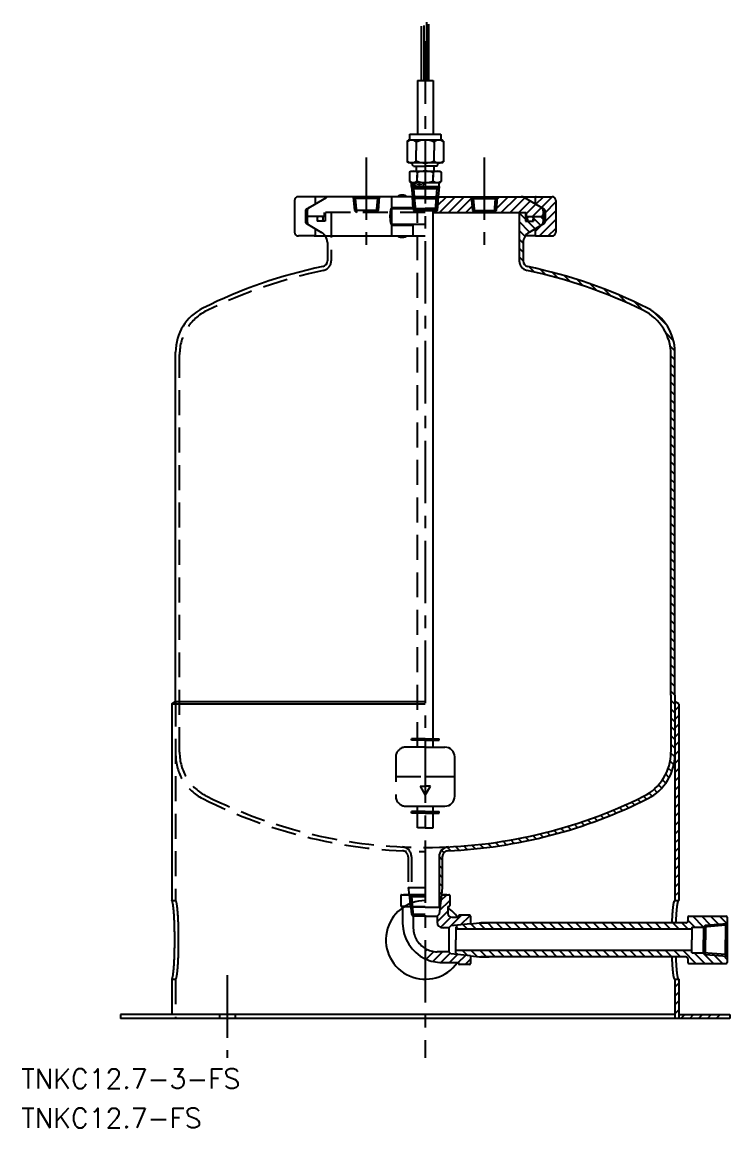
# Model space of a CAD drawing. Extents: x -205 to 175, y -774 to 175.
# Drawn here: x -205 to 155, y -774 to -211 of the extents above; entities that cross this region are included whole.
import ezdxf

# ---------------------------------------------------------------- set-up
doc = ezdxf.new("R2010")
doc.units = 0
doc.linetypes.add('CENTER', pattern=[50.8, 31.75, -6.35, 6.35, -6.35])
doc.linetypes.add('DASHED', pattern=[19.05, 12.7, -6.35])
doc.layers.get('0').update_dxf_attribs({"linetype": 'CONTINUOUS'})
doc.layers.add('CENTER', color=1, linetype='CENTER')
doc.styles.get("Standard").update_dxf_attribs({"font": 'txt.shx', "height": 3, "bigfont": 'bigfont.shx'})

# ---------------------------------------------------------------- blocks, each defined once
blk = doc.blocks.new('*X1')
at = {"color": 0, "linetype": 'CONTINUOUS'}
for p, q in [((51, -311.42), (47.8, -308.22)), ((53.08, -317.99), (47.8, -312.71)), ((55.93, -316.35), (51.98, -312.4)), ((58.78, -314.71), (55, -310.93)), ((60, -311.44), (58.56, -310)), ((50.74, -320.14), (47.8, -317.2)), ((49.8, -323.69), (47.8, -321.69)), ((49.8, -328.18), (47.8, -326.18)), ((49.8, -332.67), (47.8, -330.67)), ((55.42, -338.29), (52.8, -335.67)), ((61.31, -339.69), (58.59, -336.97)), ((67.41, -341.3), (64.58, -338.47)), ((73.75, -343.15), (70.78, -340.18)), ((80.37, -345.28), (77.24, -342.15)), ((87.31, -347.73), (83.99, -344.41)), ((94.63, -350.56), (91.08, -347.01)), ((102.44, -353.88), (98.6, -350.04)), ((110.87, -357.82), (106.64, -353.59)), ((122.87, -365.33), (115.76, -358.22)), ((126.31, -373.26), (122.51, -369.46)), ((126.99, -378.43), (124.63, -376.07)), ((127, -382.93), (125, -380.93)), ((127, -387.42), (125, -385.42)), ((127, -391.91), (125, -389.91)), ((127, -396.4), (125, -394.4)), ((127, -400.89), (125, -398.89)), ((127, -405.38), (125, -403.38)), ((127, -409.87), (125, -407.87)), ((127, -414.36), (125, -412.36)), ((127, -418.85), (125, -416.85)), ((127, -423.34), (125, -421.34)), ((127, -427.83), (125, -425.83)), ((127, -432.32), (125, -430.32)), ((127, -436.81), (125, -434.81)), ((127, -441.3), (125, -439.3)), ((127, -445.79), (125, -443.79)), ((127, -450.28), (125, -448.28)), ((127, -454.77), (125, -452.77)), ((127, -459.26), (125, -457.26)), ((127, -463.75), (125, -461.75)), ((127, -468.24), (125, -466.24)), ((127, -472.73), (125, -470.73)), ((127, -477.22), (125, -475.22)), ((127, -481.71), (125, -479.71)), ((127, -486.2), (125, -484.2)), ((127, -490.69), (125, -488.69)), ((127, -495.18), (125, -493.18)), ((127, -499.67), (125, -497.67)), ((127, -504.16), (125, -502.16)), ((127, -508.65), (125, -506.65)), ((127, -513.14), (125, -511.14)), ((127, -517.63), (125, -515.63)), ((127, -522.12), (125, -520.12)), ((127, -526.61), (125, -524.61)), ((127, -531.1), (125, -529.1)), ((127, -535.59), (125, -533.59)), ((127, -540.08), (125, -538.08)), ((127, -544.57), (125, -542.57)), ((127, -549.06), (125, -547.06)), ((127, -553.55), (125, -551.55)), ((127, -558.04), (125, -556.04)), ((127, -562.53), (125, -560.53)), ((127, -567.02), (125, -565.02)), ((127, -571.51), (125, -569.51)), ((127, -576.01), (125, -574.01)), ((127, -580.5), (125, -578.5)), ((126.97, -584.96), (125, -582.98)), ((126.46, -588.94), (124.59, -587.07)), ((124.07, -595.53), (122.33, -593.79)), ((125.46, -592.43), (123.66, -590.63)), ((118.04, -602.97), (116.45, -601.38)), ((120.34, -600.78), (118.71, -599.14)), ((122.36, -598.3), (120.67, -596.62)), ((109.55, -607.95), (108.05, -606.45)), ((112.56, -606.47), (111.07, -604.97)), ((115.45, -604.87), (113.91, -603.33)), ((97.16, -613.52), (95.63, -611.99)), ((100.31, -612.18), (98.79, -610.65)), ((103.43, -610.8), (101.91, -609.29)), ((106.5, -609.39), (105, -607.88)), ((80.87, -619.68), (79.29, -618.09)), ((84.21, -618.52), (82.63, -616.95)), ((87.5, -617.33), (85.94, -615.77)), ((90.76, -616.1), (89.21, -614.54)), ((93.98, -614.83), (92.44, -613.28)), ((60, -625.75), (58.35, -624.1)), ((63.59, -624.85), (61.95, -623.2)), ((67.13, -623.9), (65.5, -622.27)), ((70.63, -622.9), (69.01, -621.29)), ((74.08, -621.87), (72.48, -620.26)), ((77.5, -620.79), (75.9, -619.2)), ((25.51, -631.67), (23.71, -629.87)), ((29.56, -631.23), (27.78, -629.45)), ((33.55, -630.73), (31.79, -628.97)), ((37.49, -630.18), (35.74, -628.43)), ((41.37, -629.57), (39.64, -627.84)), ((45.19, -628.9), (43.48, -627.19)), ((48.97, -628.19), (47.27, -626.49)), ((52.69, -627.42), (51.01, -625.74)), ((56.37, -626.61), (54.7, -624.94)), ((9.49, -633.61), (8.27, -632.39)), ((12.99, -632.62), (11.16, -630.79)), ((17.23, -632.37), (15.39, -630.53)), ((21.4, -632.05), (19.58, -630.23)), ((8.65, -637.26), (7, -635.61)), ((8.65, -641.75), (7, -640.1)), ((8.65, -646.24), (7, -644.59)), ((8.65, -650.73), (7, -649.08)), ((8.25, -654.82), (7, -653.57)), ((7.79, -658.85), (7, -658.06))]:
    blk.add_line(p, q, dxfattribs=at)
blk = doc.blocks.new('*X2')
at = {"color": 0, "linetype": 'CONTINUOUS'}
for p, q in [((7.29, -663.11), (12.5, -657.9)), ((7.88, -658.03), (10.91, -655)), ((6.07, -668.82), (11.5, -663.39)), ((7.76, -671.62), (12.96, -666.43)), ((11.95, -671.93), (18.37, -665.5)), ((17.98, -670.38), (22.78, -665.58)), ((0, -683.87), (0.99, -682.88)), ((0.52, -687.84), (4.43, -683.94)), ((3.89, -688.96), (8.78, -684.07)), ((7.85, -689.49), (12.64, -684.71)), ((12.33, -689.5), (16.39, -685.44)), ((16.82, -689.5), (20.44, -685.89)), ((20.31, -690.5), (23, -687.81))]:
    blk.add_line(p, q, dxfattribs=at)
blk = doc.blocks.new('*X3')
at = {"color": 0, "linetype": 'CONTINUOUS'}
for p, q in [((137.15, -671.47), (133.61, -667.92)), ((141.62, -671.45), (136.17, -666)), ((144.99, -670.33), (140.66, -666)), ((149.18, -670.02), (145.15, -666)), ((153.36, -669.72), (149.64, -666)), ((17, -672.55), (15.76, -671.31)), ((21.49, -672.55), (19.19, -670.25)), ((25.98, -672.55), (23.24, -669.81)), ((30.47, -672.55), (27.3, -669.38)), ((34.96, -672.55), (31.76, -669.35)), ((39.45, -672.55), (36.25, -669.35)), ((43.94, -672.55), (40.74, -669.35)), ((48.43, -672.55), (45.23, -669.35)), ((52.92, -672.55), (49.72, -669.35)), ((57.41, -672.55), (54.21, -669.35)), ((61.9, -672.55), (58.7, -669.35)), ((66.39, -672.55), (63.19, -669.35)), ((70.88, -672.55), (67.68, -669.35)), ((75.37, -672.55), (72.17, -669.35)), ((79.86, -672.55), (76.66, -669.35)), ((84.35, -672.55), (81.15, -669.35)), ((88.84, -672.55), (85.64, -669.35)), ((93.33, -672.55), (90.13, -669.35)), ((97.82, -672.55), (94.62, -669.35)), ((102.31, -672.55), (99.11, -669.35)), ((106.8, -672.55), (103.6, -669.35)), ((111.29, -672.55), (108.09, -669.35)), ((115.78, -672.55), (112.58, -669.35)), ((120.27, -672.55), (117.07, -669.35)), ((124.76, -672.55), (121.56, -669.35)), ((129.25, -672.55), (126.05, -669.35)), ((133.74, -672.55), (130.54, -669.35)), ((21.47, -686), (18.92, -683.45)), ((26.49, -686.53), (23.41, -683.45)), ((31.1, -686.65), (27.9, -683.45)), ((35.59, -686.65), (32.39, -683.45)), ((40.08, -686.65), (36.88, -683.45)), ((44.57, -686.65), (41.37, -683.45)), ((49.06, -686.65), (45.86, -683.45)), ((53.55, -686.65), (50.35, -683.45)), ((58.04, -686.65), (54.84, -683.45)), ((62.53, -686.65), (59.33, -683.45)), ((67.02, -686.65), (63.82, -683.45)), ((71.51, -686.65), (68.31, -683.45)), ((76, -686.65), (72.8, -683.45)), ((80.49, -686.65), (77.29, -683.45)), ((84.98, -686.65), (81.78, -683.45)), ((89.47, -686.65), (86.27, -683.45)), ((93.96, -686.65), (90.76, -683.45)), ((98.45, -686.65), (95.25, -683.45)), ((102.94, -686.65), (99.74, -683.45)), ((107.43, -686.65), (104.23, -683.45)), ((111.92, -686.65), (108.72, -683.45)), ((116.41, -686.65), (113.21, -683.45)), ((120.9, -686.65), (117.7, -683.45)), ((125.39, -686.65), (122.19, -683.45)), ((129.88, -686.65), (126.68, -683.45)), ((137.72, -690), (131.17, -683.45)), ((142.21, -690), (136.74, -684.53)), ((146.7, -690), (141.23, -684.53)), ((151.19, -690), (147.01, -685.82)), ((153.61, -687.92), (151.86, -686.17))]:
    blk.add_line(p, q, dxfattribs=at)
blk = doc.blocks.new('*X4')
at = {"color": 0, "linetype": 'CONTINUOUS'}
for p, q in [((127, -556.87), (127.1, -556.77)), ((127, -561.36), (129, -559.36)), ((127, -565.85), (129, -563.85)), ((127, -570.34), (129, -568.35)), ((127, -574.83), (129, -572.84)), ((127, -579.32), (129, -577.33)), ((127, -583.81), (129, -581.82)), ((127, -588.31), (129, -586.31)), ((127, -592.8), (129, -590.8)), ((127, -597.29), (129, -595.29)), ((127, -601.78), (129, -599.78)), ((127, -606.27), (128.99, -604.27)), ((127, -610.76), (128.99, -608.76)), ((126.99, -619.74), (128.99, -617.74)), ((127, -615.25), (128.99, -613.25)), ((126.99, -624.23), (128.99, -622.23)), ((126.99, -628.72), (128.99, -626.72)), ((126.99, -633.21), (128.99, -631.21)), ((126.99, -637.7), (128.99, -635.7)), ((126.99, -642.19), (128.99, -640.2)), ((126.99, -646.69), (128.99, -644.69)), ((126.99, -651.18), (128.99, -649.18)), ((126.99, -655.67), (128.99, -653.67))]:
    blk.add_line(p, q, dxfattribs=at)
blk = doc.blocks.new('*X5')
at = {"color": 0, "linetype": 'CONTINUOUS'}
for p, q in [((6.22, -304.55), (10.77, -300)), ((7.26, -308), (15.26, -300)), ((11.75, -308), (19.75, -300)), ((16.24, -308), (23.45, -300.79)), ((36.08, -306.12), (42.2, -300)), ((36.52, -301.19), (37.71, -300)), ((38.69, -308), (46.69, -300)), ((43.18, -308), (50.6, -300.57)), ((47.67, -308), (53.45, -302.22)), ((56.3, -303.86), (60.16, -300)), ((59.14, -305.51), (64.64, -300.01)), ((61, -308.14), (66.5, -302.64)), ((20.73, -308), (23.81, -304.91)), ((51.35, -308.81), (56.3, -303.86)), ((54.65, -310), (59.14, -305.51)), ((59.14, -310), (60, -309.14)), ((61, -312.63), (66.5, -307.13)), ((56, -317.63), (59.12, -314.51)), ((58.12, -320), (66.5, -311.62)), ((62.61, -320), (66.5, -316.11))]:
    blk.add_line(p, q, dxfattribs=at)
blk = doc.blocks.new('*X6')
at = {"color": 0, "linetype": 'CONTINUOUS'}
for p, q in [((126.99, -702.07), (128.99, -700.07)), ((126.99, -706.56), (128.99, -704.56)), ((126.99, -711.05), (128.99, -709.05)), ((126.99, -715.54), (128.99, -713.54))]:
    blk.add_line(p, q, dxfattribs=at)
blk = doc.blocks.new('*X7')
at = {"color": 0, "linetype": 'CONTINUOUS'}
for p, q in [((130.07, -718), (132.07, -716)), ((134.56, -718), (136.56, -716)), ((139.05, -718), (141.05, -716)), ((143.54, -718), (145.54, -716)), ((148.03, -718), (150.03, -716))]:
    blk.add_line(p, q, dxfattribs=at)
blk = doc.blocks.new('*U8')
at = {"color": 7, "linetype": 'CONTINUOUS'}
blk.add_text('MC-8-2', height=1, dxfattribs=at).set_placement((-6.42, -294.24))

msp = doc.modelspace()

# ---------------------------------------------------------------- linework, layer by layer
at = {"color": 7, "linetype": 'CONTINUOUS'}
for p, q in [((-1.94, -240.97), (-1.94, -213.33)), ((-0.49, -240.97), (-0.49, -212.92)), ((0.75, -240.93), (0.75, -211.22)), ((1.79, -240.97), (1.79, -212.29)), ((-4, -240.97), (-4, -268.2)), ((-4, -240.97), (4, -240.97)), ((4, -240.97), (4, -268.2)), ((-8, -268.3), (-7.9, -268.2)), ((-8, -268.3), (-8, -271.2)), ((-7.9, -268.2), (7.9, -268.2)), ((8, -268.3), (7.9, -268.2)), ((8, -268.3), (8, -271.2)), ((-9.24, -271.7), (-8.74, -271.2)), ((-9.24, -271.7), (-9.24, -282.3)), ((8.74, -271.2), (-8.74, -271.2)), ((-4.62, -272.21), (-4.62, -276.45)), ((-4.62, -272.21), (-4.62, -276.45)), ((4.62, -272.21), (4.62, -276.45)), ((9.24, -271.7), (8.74, -271.2)), ((9.24, -271.7), (9.24, -282.3)), ((-4.62, -281.79), (-4.62, -276.45)), ((4.62, -281.79), (4.62, -276.45)), ((-8.74, -282.8), (-9.24, -282.3)), ((8.74, -282.8), (-8.74, -282.8)), ((-6.43, -283.92), (-6.43, -282.8)), ((-5.93, -284.42), (-6.43, -283.92)), ((-5.93, -284.42), (0, -284.42)), ((-4.5, -287), (-4.5, -284.32)), ((5.93, -284.42), (0, -284.42)), ((4.5, -287), (4.5, -284.32)), ((5.93, -284.42), (6.43, -283.92)), ((6.43, -283.92), (6.43, -282.8)), ((8.74, -282.8), (9.24, -282.3)), ((-8.08, -287.5), (-7.58, -287)), ((-8.08, -287.5), (-8.08, -292.3)), ((-8.08, -292.3), (-7.58, -292.8)), ((-7.58, -287), (7.58, -287)), ((-6, -287), (6, -287)), ((-4.04, -287.62), (-4.04, -290)), ((-4.04, -287.62), (-4.04, -290.31)), ((-4.04, -292.18), (-4.04, -289.12)), ((4.04, -287.62), (4.04, -290)), ((4.04, -287.62), (4.04, -290)), ((4.04, -292.18), (4.04, -289.12)), ((7.58, -287), (8.08, -287.5)), ((7.58, -292.8), (8.08, -292.3)), ((8.08, -287.5), (8.08, -292.3)), ((-7.58, -292.8), (7.58, -292.8)), ((-7.58, -292.8), (7.58, -292.8)), ((-7, -294.8), (-7, -292.8)), ((-7, -294.8), (7, -294.8)), ((-7, -294.8), (-5.92, -295.8)), ((-7, -294.8), (-6.57, -300)), ((-6, -292.8), (6, -292.8)), ((-5.92, -295.8), (5.92, -295.8)), ((-5.92, -295.8), (-5.57, -300)), ((-5.5, -292.8), (5.5, -292.8)), ((5.92, -295.8), (5.57, -300)), ((7, -294.8), (5.92, -295.8)), ((7, -294.8), (6.57, -300)), ((7, -294.8), (7, -292.8)), ((-66.5, -302), (-66.5, -318)), ((0, -300), (-64.5, -300)), ((-17.25, -300), (-17.25, -305.5)), ((-6.57, -300), (6.57, -300)), ((-6.25, -300), (-6.25, -305.5)), ((0, -300), (64.5, -300)), ((0, -301), (6.54, -301)), ((5.57, -300), (5, -307)), ((5.63, -301), (5, -308)), ((6.63, -300), (5.63, -301)), ((6.63, -300), (6, -307)), ((6.08, -306), (6.57, -300)), ((23.37, -300), (24.37, -301)), ((23.37, -300), (24, -307)), ((23.46, -301), (36.54, -301)), ((24.37, -301), (25, -308)), ((35.63, -301), (35, -308)), ((36.63, -300), (35.63, -301)), ((36.63, -300), (36, -307)), ((60.5, -306.29), (50.3, -300.4)), ((56, -300.5), (56, -303.69)), ((66.5, -302), (66.5, -318)), ((-17.25, -305.5), (-6.25, -305.5)), ((-17.25, -306), (-17.25, -314)), ((-17.25, -306), (0, -306)), ((-13.89, -305.5), (-13.89, -306)), ((-9.61, -305.5), (-9.61, -306)), ((-5, -307), (0, -307)), ((6.08, -306), (0, -306)), ((0, -307), (6, -307)), ((5, -307), (0, -307)), ((5, -307), (0, -307)), ((4, -579.97), (4, -307)), ((4, -308), (51.35, -308)), ((6.08, -306), (5, -307)), ((6, -307), (5, -308)), ((24, -307), (25, -308)), ((24, -307), (36, -307)), ((36, -307), (35, -308)), ((47.8, -308), (47.8, -332.6)), ((51, -308), (51, -312.4)), ((51.35, -308), (51.35, -310)), ((60, -307.15), (60, -312.85)), ((61, -307.15), (61, -312.85)), ((-17.25, -314), (0, -314)), ((-17.25, -314.5), (-17.25, -320)), ((-17.25, -314.5), (-6.25, -314.5)), ((-13.89, -314), (-13.89, -314.5)), ((-9.61, -314), (-9.61, -314.5)), ((-6.25, -314.5), (-6.25, -320)), ((51, -310), (60, -310)), ((51, -312.4), (55, -312.4)), ((60.5, -313.71), (52.8, -318.16)), ((55, -310), (55, -312.4)), ((-56.5, -320), (-64.5, -320)), ((-56.5, -320), (-50.82, -320)), ((-50.82, -320), (0, -320)), ((56.5, -320), (50.82, -320)), ((56, -316.31), (56, -319.5)), ((56.5, -320), (64.5, -320)), ((-49.8, -323.35), (-49.8, -332.6)), ((49.8, -323.35), (49.8, -332.6)), ((-127, -379.35), (-127, -379.09)), ((-127, -556.71), (-127, -379.35)), ((125, -553.6), (125, -380.33)), ((127, -553.6), (127, -379.09)), ((-129, -558), (-127, -556.71)), ((-127, -556.71), (0, -556.71)), ((125, -553.6), (125, -579.17)), ((127, -553.6), (127, -579.17)), ((129, -558), (127, -556.71)), ((-129, -558), (0, -558)), ((-129, -558), (-129, -658)), ((129, -558), (128.99, -658)), ((0, -575.67), (7, -575.67)), ((0, -576.47), (7, -576.47)), ((7, -576.47), (7, -575.67)), ((125, -579.17), (125, -582.56)), ((127, -579.17), (127, -583.79)), ((0, -579.97), (10, -579.97)), ((127, -583.79), (126.99, -658)), ((15, -604.97), (15, -584.97)), ((0, -594.97), (15, -594.97)), ((127, -593.02), (127, -593.92)), ((0, -604.34), (2.6, -599.84)), ((2.6, -599.84), (0, -599.84)), ((0, -609.97), (10, -609.97)), ((0, -612.67), (7, -612.67)), ((4, -620.97), (4, -609.97)), ((7, -613.47), (7, -612.67)), ((0, -613.47), (7, -613.47)), ((0, -620.97), (4, -620.97)), ((7, -635.72), (7, -661.35)), ((8.65, -635.68), (8.65, -651.35)), ((8.65, -651.35), (8.23, -655)), ((8.23, -655), (7.07, -665)), ((8.23, -655), (7.5, -661.35)), ((11, -655), (8.23, -655)), ((8.23, -655), (12, -655)), ((12.5, -655.5), (12.5, -660.5)), ((-11.5, -661.64), (-11.5, -669.5)), ((-11.5, -661.64), (-11.5, -669.5)), ((-10.54, -661), (0, -661)), ((0, -661.35), (7.5, -661.35)), ((11.5, -661), (11.5, -664.5)), ((11.5, -661), (12, -661)), ((126.99, -658), (128.99, -658)), ((0, -666), (6.07, -666)), ((7.07, -665), (6.07, -666)), ((6.07, -666), (6.07, -668.93)), ((13.5, -666.5), (17, -666.5)), ((17, -666), (17, -666.5)), ((22.5, -665.5), (17.5, -665.5)), ((23, -666), (23, -669.83)), ((133.61, -666.5), (133.61, -668.35)), ((134.11, -666), (153.11, -666)), ((153.61, -666.5), (153.61, -689.5)), ((12, -671.93), (9.07, -671.93)), ((13, -670.93), (12, -671.93)), ((12, -671.93), (12, -684.07)), ((23, -669.83), (13, -670.93)), ((16.6, -670.5), (15.61, -671.47)), ((15.61, -671.47), (15.61, -678)), ((32.55, -672.55), (15.61, -672.55)), ((32.55, -672.55), (15.61, -672.55)), ((23, -669.83), (27.61, -669.35)), ((27.61, -669.35), (32.55, -669.35)), ((27.61, -669.35), (32.55, -669.35)), ((132.61, -669.35), (28.32, -669.35)), ((135.61, -672.55), (28.32, -672.55)), ((135.61, -671.47), (135.61, -678)), ((135.61, -671.47), (141.61, -671.47)), ((142.6, -670.5), (141.61, -671.47)), ((152.73, -670.5), (141.61, -671.47)), ((141.61, -671.47), (141.61, -678)), ((142.6, -670.5), (153.61, -669.7)), ((142.6, -670.5), (142.6, -678)), ((153.61, -669.7), (152.73, -670.5)), ((152.73, -670.5), (152.73, -678)), ((15.61, -684.53), (15.61, -678)), ((135.61, -684.53), (135.61, -678)), ((141.61, -684.53), (141.61, -678)), ((142.6, -685.5), (142.6, -678)), ((152.73, -685.5), (152.73, -678)), ((153.61, -684.53), (153.61, -678)), ((153.61, -684.53), (153.61, -678)), ((153.61, -684.53), (153.61, -678)), ((12, -684.07), (6, -684.07)), ((13, -685.07), (12, -684.07)), ((23, -686.17), (13, -685.07)), ((32.55, -683.45), (15.61, -683.45)), ((32.55, -683.45), (15.61, -683.45)), ((16.6, -685.5), (15.61, -684.53)), ((135.61, -683.45), (28.32, -683.45)), ((135.61, -684.53), (141.61, -684.53)), ((142.6, -685.5), (141.61, -684.53)), ((152.73, -685.5), (141.61, -684.53)), ((142.6, -685.5), (153.61, -686.3)), ((153.61, -686.3), (152.73, -685.5)), ((8.5, -689.5), (17, -689.5)), ((17, -689.5), (17, -690)), ((22.5, -690.5), (17.5, -690.5)), ((23, -686.17), (23, -690)), ((23, -686.17), (27.61, -686.65)), ((27.61, -686.65), (32.55, -686.65)), ((27.61, -686.65), (32.55, -686.65)), ((132.61, -686.65), (28.32, -686.65)), ((133.61, -687.65), (133.61, -689.5)), ((134.11, -690), (153.11, -690)), ((-129, -698), (-129, -716)), ((126.99, -698), (126.99, -718)), ((126.99, -698), (128.99, -698)), ((128.99, -698), (128.99, -718)), ((-155, -716), (-155, -718)), ((126.99, -716), (-155, -716)), ((155, -718), (-155, -718)), ((128.99, -716), (155, -716)), ((128.99, -716), (147.19, -716)), ((155, -716), (155, -718))]:
    msp.add_line(p, q, dxfattribs=at)
at = {"color": 3, "linetype": 'DASHED'}
for p, q in [((-60.5, -306.29), (-50.3, -300.4)), ((-56, -300.5), (-56, -303.69)), ((-36.63, -300), (-35.63, -301)), ((-36.63, -300), (-36, -307)), ((-23.46, -301), (-36.54, -301)), ((-35.63, -301), (-35, -308)), ((-24.37, -301), (-25, -308)), ((-23.37, -300), (-24.37, -301)), ((-23.37, -300), (-24, -307)), ((-6.63, -300), (-6, -307)), ((-6.63, -300), (-5.63, -301)), ((-6.08, -306), (-6.57, -300)), ((0, -301), (-6.54, -301)), ((-5.63, -301), (-5, -308)), ((-5.57, -300), (-5, -307)), ((-61, -307.15), (-61, -312.85)), ((-60, -307.15), (-60, -312.85)), ((-51.35, -308), (-51.35, -310)), ((0, -308), (-51.35, -308)), ((-51, -308), (-51, -312.4)), ((-47.8, -308), (-47.8, -332.6)), ((-36, -307), (-35, -308)), ((-24, -307), (-36, -307)), ((-24, -307), (-25, -308)), ((-6.08, -306), (0, -306)), ((-6.08, -306), (-5, -307)), ((-6, -307), (-5, -308)), ((0, -307), (-6, -307)), ((-5, -307), (0, -307)), ((-4, -579.97), (-4, -307)), ((-60.5, -313.71), (-52.8, -318.16)), ((-51, -310), (-60, -310)), ((-55, -310), (-55, -312.4)), ((-51, -312.4), (-55, -312.4)), ((-56, -316.31), (-56, -319.5)), ((-125, -582.56), (-125, -380.33)), ((-127, -556.71), (-127, -658)), ((0, -575.67), (-7, -575.67)), ((-7, -576.47), (-7, -575.67)), ((0, -576.47), (-7, -576.47)), ((0, -579.97), (-10, -579.97)), ((-15, -584.97), (-15, -604.97)), ((-15, -594.97), (0, -594.97)), ((-2.6, -599.84), (0, -599.84)), ((-2.6, -599.84), (0, -604.34)), ((-10, -609.97), (0, -609.97)), ((-7, -613.47), (-7, -612.67)), ((0, -612.67), (-7, -612.67)), ((-4, -620.97), (-4, -609.97)), ((0, -613.47), (-7, -613.47)), ((0, -620.97), (-4, -620.97)), ((-8.65, -635.73), (-8.65, -651.35)), ((-7, -635.72), (-7, -655)), ((-8.65, -651.35), (-8.23, -655)), ((-8.65, -651.35), (0, -651.35)), ((-12.5, -655.5), (-12.5, -660.5)), ((-12, -655), (0, -655)), ((0, -655), (-11, -655)), ((-8.23, -655), (-7.5, -661.35)), ((-8.07, -655), (-7.07, -656)), ((-8.07, -655), (-7.07, -665)), ((-7.07, -656), (-6.07, -666)), ((-7.07, -656), (0, -656)), ((-7, -655), (-7, -661.35)), ((-129, -658), (-127, -658)), ((-10.54, -661), (-12, -661)), ((-11.5, -661.64), (-11.5, -661)), ((0, -661.35), (-7.5, -661.35)), ((-7.07, -665), (-6.07, -666)), ((-7.07, -665), (0, -665)), ((-6.07, -666), (-6.07, -672)), ((-6.07, -666), (-6.07, -672)), ((-6.07, -666), (-6.07, -669)), ((0, -666), (-6.07, -666)), ((-129, -698), (-127, -698)), ((-127, -698), (-127, -718)), ((-104.76, -716), (-104.76, -718)), ((-96.76, -716), (-96.76, -718))]:
    msp.add_line(p, q, dxfattribs=at)
at = {"color": 7, "linetype": 'CONTINUOUS'}
for points in [[(-9.61, -300, 0), (-9.61, -299.98, 0), (-9.61, -299.96, 0), (-9.62, -299.94, 0), (-9.62, -299.93, 0), (-9.63, -299.91, 0), (-9.64, -299.89, 0), (-9.64, -299.87, 0), (-9.65, -299.85, 0), (-9.66, -299.84, 0), (-9.68, -299.82, 0), (-9.69, -299.8, 0), (-9.7, -299.78, 0), (-9.72, -299.77, 0), (-9.74, -299.75, 0), (-9.76, -299.73, 0), (-9.78, -299.71, 0), (-9.8, -299.7, 0), (-9.82, -299.68, 0), (-9.84, -299.66, 0), (-9.86, -299.65, 0), (-9.89, -299.63, 0), (-9.92, -299.62, 0), (-9.94, -299.6, 0), (-9.97, -299.58, 0), (-10, -299.57, 0), (-10.03, -299.56, 0), (-10.06, -299.54, 0), (-10.1, -299.53, 0), (-10.13, -299.51, 0), (-10.17, -299.5, 0), (-10.2, -299.49, 0), (-10.24, -299.47, 0), (-10.28, -299.46, 0), (-10.31, -299.45, 0), (-10.35, -299.44, 0), (-10.39, -299.42, 0), (-10.43, -299.41, 0), (-10.48, -299.4, 0), (-10.52, -299.39, 0), (-10.56, -299.38, 0), (-10.61, -299.37, 0), (-10.65, -299.36, 0), (-10.7, -299.35, 0), (-10.74, -299.34, 0), (-10.79, -299.33, 0), (-10.84, -299.32, 0), (-10.88, -299.32, 0), (-10.93, -299.31, 0), (-10.98, -299.3, 0), (-11.03, -299.3, 0), (-11.08, -299.29, 0), (-11.13, -299.29, 0), (-11.18, -299.28, 0), (-11.23, -299.28, 0), (-11.28, -299.27, 0), (-11.33, -299.27, 0), (-11.38, -299.26, 0), (-11.44, -299.26, 0), (-11.49, -299.26, 0), (-11.54, -299.26, 0), (-11.59, -299.25, 0), (-11.65, -299.25, 0), (-11.7, -299.25, 0), (-11.75, -299.25, 0), (-11.8, -299.25, 0), (-11.85, -299.25, 0), (-11.91, -299.25, 0), (-11.96, -299.26, 0), (-12.01, -299.26, 0), (-12.06, -299.26, 0), (-12.12, -299.26, 0), (-12.17, -299.27, 0), (-12.22, -299.27, 0), (-12.27, -299.28, 0), (-12.32, -299.28, 0), (-12.37, -299.29, 0), (-12.42, -299.29, 0), (-12.47, -299.3, 0), (-12.52, -299.3, 0), (-12.57, -299.31, 0), (-12.62, -299.32, 0), (-12.66, -299.32, 0), (-12.71, -299.33, 0), (-12.76, -299.34, 0), (-12.8, -299.35, 0), (-12.85, -299.36, 0), (-12.89, -299.37, 0), (-12.94, -299.38, 0), (-12.98, -299.39, 0), (-13.02, -299.4, 0), (-13.07, -299.41, 0), (-13.11, -299.42, 0), (-13.15, -299.44, 0), (-13.19, -299.45, 0), (-13.22, -299.46, 0), (-13.26, -299.47, 0), (-13.3, -299.49, 0), (-13.33, -299.5, 0), (-13.37, -299.51, 0), (-13.4, -299.53, 0), (-13.44, -299.54, 0), (-13.47, -299.56, 0), (-13.5, -299.57, 0), (-13.53, -299.58, 0), (-13.56, -299.6, 0), (-13.58, -299.62, 0), (-13.61, -299.63, 0), (-13.64, -299.65, 0), (-13.66, -299.66, 0), (-13.68, -299.68, 0), (-13.7, -299.7, 0), (-13.72, -299.71, 0), (-13.74, -299.73, 0), (-13.76, -299.75, 0), (-13.78, -299.77, 0), (-13.8, -299.78, 0), (-13.81, -299.8, 0), (-13.82, -299.82, 0), (-13.84, -299.84, 0), (-13.85, -299.85, 0), (-13.86, -299.87, 0), (-13.86, -299.89, 0), (-13.87, -299.91, 0), (-13.88, -299.93, 0), (-13.88, -299.94, 0), (-13.89, -299.96, 0), (-13.89, -299.98, 0), (-13.89, -300, 0)], [(-17.25, -306, 0), (-17.27, -306, 0), (-17.28, -306, 0), (-17.3, -306.01, 0), (-17.32, -306.02, 0), (-17.34, -306.03, 0), (-17.35, -306.04, 0), (-17.37, -306.06, 0), (-17.39, -306.08, 0), (-17.4, -306.1, 0), (-17.42, -306.12, 0), (-17.44, -306.14, 0), (-17.45, -306.17, 0), (-17.47, -306.2, 0), (-17.49, -306.23, 0), (-17.5, -306.27, 0), (-17.52, -306.3, 0), (-17.53, -306.34, 0), (-17.55, -306.38, 0), (-17.57, -306.43, 0), (-17.58, -306.47, 0), (-17.6, -306.52, 0), (-17.61, -306.57, 0), (-17.62, -306.62, 0), (-17.64, -306.67, 0), (-17.65, -306.73, 0), (-17.67, -306.79, 0), (-17.68, -306.85, 0), (-17.69, -306.91, 0), (-17.71, -306.97, 0), (-17.72, -307.04, 0), (-17.73, -307.1, 0), (-17.75, -307.17, 0), (-17.76, -307.24, 0), (-17.77, -307.31, 0), (-17.78, -307.39, 0), (-17.79, -307.46, 0), (-17.8, -307.54, 0), (-17.81, -307.62, 0), (-17.82, -307.7, 0), (-17.83, -307.78, 0), (-17.84, -307.86, 0), (-17.85, -307.94, 0), (-17.86, -308.03, 0), (-17.87, -308.11, 0), (-17.88, -308.2, 0), (-17.88, -308.29, 0), (-17.89, -308.38, 0), (-17.9, -308.47, 0), (-17.9, -308.56, 0), (-17.91, -308.65, 0), (-17.92, -308.75, 0), (-17.92, -308.84, 0), (-17.93, -308.93, 0), (-17.93, -309.03, 0), (-17.93, -309.12, 0), (-17.94, -309.22, 0), (-17.94, -309.32, 0), (-17.94, -309.41, 0), (-17.95, -309.51, 0), (-17.95, -309.61, 0), (-17.95, -309.71, 0), (-17.95, -309.8, 0), (-17.95, -309.9, 0), (-17.95, -310, 0), (-17.95, -310.1, 0), (-17.95, -310.2, 0), (-17.95, -310.29, 0), (-17.95, -310.39, 0), (-17.95, -310.49, 0), (-17.94, -310.59, 0), (-17.94, -310.68, 0), (-17.94, -310.78, 0), (-17.93, -310.88, 0), (-17.93, -310.97, 0), (-17.93, -311.07, 0), (-17.92, -311.16, 0), (-17.92, -311.25, 0), (-17.91, -311.35, 0), (-17.9, -311.44, 0), (-17.9, -311.53, 0), (-17.89, -311.62, 0), (-17.88, -311.71, 0), (-17.88, -311.8, 0), (-17.87, -311.89, 0), (-17.86, -311.97, 0), (-17.85, -312.06, 0), (-17.84, -312.14, 0), (-17.83, -312.22, 0), (-17.82, -312.3, 0), (-17.81, -312.38, 0), (-17.8, -312.46, 0), (-17.79, -312.54, 0), (-17.78, -312.61, 0), (-17.77, -312.69, 0), (-17.76, -312.76, 0), (-17.75, -312.83, 0), (-17.73, -312.9, 0), (-17.72, -312.96, 0), (-17.71, -313.03, 0), (-17.69, -313.09, 0), (-17.68, -313.15, 0), (-17.67, -313.21, 0), (-17.65, -313.27, 0), (-17.64, -313.33, 0), (-17.62, -313.38, 0), (-17.61, -313.43, 0), (-17.6, -313.48, 0), (-17.58, -313.53, 0), (-17.57, -313.57, 0), (-17.55, -313.62, 0), (-17.53, -313.66, 0), (-17.52, -313.7, 0), (-17.5, -313.73, 0), (-17.49, -313.77, 0), (-17.47, -313.8, 0), (-17.45, -313.83, 0), (-17.44, -313.86, 0), (-17.42, -313.88, 0), (-17.4, -313.9, 0), (-17.39, -313.92, 0), (-17.37, -313.94, 0), (-17.35, -313.96, 0), (-17.34, -313.97, 0), (-17.32, -313.98, 0), (-17.3, -313.99, 0), (-17.28, -314, 0), (-17.27, -314, 0), (-17.25, -314, 0)], [(-9.61, -320, 0), (-9.61, -320.02, 0), (-9.61, -320.04, 0), (-9.62, -320.06, 0), (-9.62, -320.07, 0), (-9.63, -320.09, 0), (-9.64, -320.11, 0), (-9.64, -320.13, 0), (-9.65, -320.15, 0), (-9.66, -320.16, 0), (-9.68, -320.18, 0), (-9.69, -320.2, 0), (-9.7, -320.22, 0), (-9.72, -320.23, 0), (-9.74, -320.25, 0), (-9.76, -320.27, 0), (-9.78, -320.29, 0), (-9.8, -320.3, 0), (-9.82, -320.32, 0), (-9.84, -320.34, 0), (-9.86, -320.35, 0), (-9.89, -320.37, 0), (-9.92, -320.38, 0), (-9.94, -320.4, 0), (-9.97, -320.42, 0), (-10, -320.43, 0), (-10.03, -320.44, 0), (-10.06, -320.46, 0), (-10.1, -320.47, 0), (-10.13, -320.49, 0), (-10.17, -320.5, 0), (-10.2, -320.51, 0), (-10.24, -320.53, 0), (-10.28, -320.54, 0), (-10.31, -320.55, 0), (-10.35, -320.56, 0), (-10.39, -320.58, 0), (-10.43, -320.59, 0), (-10.48, -320.6, 0), (-10.52, -320.61, 0), (-10.56, -320.62, 0), (-10.61, -320.63, 0), (-10.65, -320.64, 0), (-10.7, -320.65, 0), (-10.74, -320.66, 0), (-10.79, -320.67, 0), (-10.84, -320.68, 0), (-10.88, -320.68, 0), (-10.93, -320.69, 0), (-10.98, -320.7, 0), (-11.03, -320.7, 0), (-11.08, -320.71, 0), (-11.13, -320.71, 0), (-11.18, -320.72, 0), (-11.23, -320.72, 0), (-11.28, -320.73, 0), (-11.33, -320.73, 0), (-11.38, -320.74, 0), (-11.44, -320.74, 0), (-11.49, -320.74, 0), (-11.54, -320.74, 0), (-11.59, -320.75, 0), (-11.65, -320.75, 0), (-11.7, -320.75, 0), (-11.75, -320.75, 0), (-11.8, -320.75, 0), (-11.85, -320.75, 0), (-11.91, -320.75, 0), (-11.96, -320.74, 0), (-12.01, -320.74, 0), (-12.06, -320.74, 0), (-12.12, -320.74, 0), (-12.17, -320.73, 0), (-12.22, -320.73, 0), (-12.27, -320.72, 0), (-12.32, -320.72, 0), (-12.37, -320.71, 0), (-12.42, -320.71, 0), (-12.47, -320.7, 0), (-12.52, -320.7, 0), (-12.57, -320.69, 0), (-12.62, -320.68, 0), (-12.66, -320.68, 0), (-12.71, -320.67, 0), (-12.76, -320.66, 0), (-12.8, -320.65, 0), (-12.85, -320.64, 0), (-12.89, -320.63, 0), (-12.94, -320.62, 0), (-12.98, -320.61, 0), (-13.02, -320.6, 0), (-13.07, -320.59, 0), (-13.11, -320.58, 0), (-13.15, -320.56, 0), (-13.19, -320.55, 0), (-13.22, -320.54, 0), (-13.26, -320.53, 0), (-13.3, -320.51, 0), (-13.33, -320.5, 0), (-13.37, -320.49, 0), (-13.4, -320.47, 0), (-13.44, -320.46, 0), (-13.47, -320.44, 0), (-13.5, -320.43, 0), (-13.53, -320.42, 0), (-13.56, -320.4, 0), (-13.58, -320.38, 0), (-13.61, -320.37, 0), (-13.64, -320.35, 0), (-13.66, -320.34, 0), (-13.68, -320.32, 0), (-13.7, -320.3, 0), (-13.72, -320.29, 0), (-13.74, -320.27, 0), (-13.76, -320.25, 0), (-13.78, -320.23, 0), (-13.8, -320.22, 0), (-13.81, -320.2, 0), (-13.82, -320.18, 0), (-13.84, -320.16, 0), (-13.85, -320.15, 0), (-13.86, -320.13, 0), (-13.86, -320.11, 0), (-13.87, -320.09, 0), (-13.88, -320.07, 0), (-13.88, -320.06, 0), (-13.89, -320.04, 0), (-13.89, -320.02, 0), (-13.89, -320, 0)], [(-129, -698, 0), (-128.96, -697.99, 0), (-128.92, -697.98, 0), (-128.89, -697.95, 0), (-128.85, -697.9, 0), (-128.81, -697.85, 0), (-128.77, -697.78, 0), (-128.74, -697.71, 0), (-128.7, -697.62, 0), (-128.66, -697.51, 0), (-128.63, -697.4, 0), (-128.59, -697.28, 0), (-128.55, -697.14, 0), (-128.52, -696.99, 0), (-128.48, -696.83, 0), (-128.45, -696.66, 0), (-128.41, -696.48, 0), (-128.38, -696.28, 0), (-128.34, -696.08, 0), (-128.31, -695.86, 0), (-128.27, -695.64, 0), (-128.24, -695.4, 0), (-128.21, -695.15, 0), (-128.18, -694.9, 0), (-128.14, -694.63, 0), (-128.11, -694.35, 0), (-128.08, -694.06, 0), (-128.05, -693.77, 0), (-128.02, -693.46, 0), (-127.99, -693.14, 0), (-127.97, -692.82, 0), (-127.94, -692.49, 0), (-127.91, -692.14, 0), (-127.88, -691.79, 0), (-127.86, -691.43, 0), (-127.83, -691.06, 0), (-127.81, -690.69, 0), (-127.79, -690.3, 0), (-127.76, -689.91, 0), (-127.74, -689.52, 0), (-127.72, -689.11, 0), (-127.7, -688.7, 0), (-127.68, -688.28, 0), (-127.66, -687.86, 0), (-127.64, -687.43, 0), (-127.62, -686.99, 0), (-127.61, -686.55, 0), (-127.59, -686.11, 0), (-127.58, -685.65, 0), (-127.56, -685.2, 0), (-127.55, -684.74, 0), (-127.54, -684.27, 0), (-127.53, -683.81, 0), (-127.52, -683.33, 0), (-127.51, -682.86, 0), (-127.5, -682.38, 0), (-127.49, -681.9, 0), (-127.48, -681.42, 0), (-127.48, -680.93, 0), (-127.47, -680.45, 0), (-127.47, -679.96, 0), (-127.46, -679.47, 0), (-127.46, -678.98, 0), (-127.46, -678.49, 0), (-127.46, -678, 0), (-127.46, -677.51, 0), (-127.46, -677.02, 0), (-127.46, -676.53, 0), (-127.47, -676.04, 0), (-127.47, -675.55, 0), (-127.48, -675.07, 0), (-127.48, -674.58, 0), (-127.49, -674.1, 0), (-127.5, -673.62, 0), (-127.51, -673.14, 0), (-127.52, -672.67, 0), (-127.53, -672.19, 0), (-127.54, -671.73, 0), (-127.55, -671.26, 0), (-127.56, -670.8, 0), (-127.58, -670.35, 0), (-127.59, -669.89, 0), (-127.61, -669.45, 0), (-127.62, -669.01, 0), (-127.64, -668.57, 0), (-127.66, -668.14, 0), (-127.68, -667.72, 0), (-127.7, -667.3, 0), (-127.72, -666.89, 0), (-127.74, -666.48, 0), (-127.76, -666.09, 0), (-127.79, -665.7, 0), (-127.81, -665.31, 0), (-127.83, -664.94, 0), (-127.86, -664.57, 0), (-127.88, -664.21, 0), (-127.91, -663.86, 0), (-127.94, -663.51, 0), (-127.97, -663.18, 0), (-127.99, -662.86, 0), (-128.02, -662.54, 0), (-128.05, -662.23, 0), (-128.08, -661.94, 0), (-128.11, -661.65, 0), (-128.14, -661.37, 0), (-128.18, -661.1, 0), (-128.21, -660.85, 0), (-128.24, -660.6, 0), (-128.27, -660.36, 0), (-128.31, -660.14, 0), (-128.34, -659.92, 0), (-128.38, -659.72, 0), (-128.41, -659.52, 0), (-128.45, -659.34, 0), (-128.48, -659.17, 0), (-128.52, -659.01, 0), (-128.55, -658.86, 0), (-128.59, -658.72, 0), (-128.63, -658.6, 0), (-128.66, -658.49, 0), (-128.7, -658.38, 0), (-128.74, -658.29, 0), (-128.77, -658.22, 0), (-128.81, -658.15, 0), (-128.85, -658.1, 0), (-128.89, -658.05, 0), (-128.92, -658.02, 0), (-128.96, -658.01, 0), (-129, -658, 0)], [(125.61, -669.35, 0), (125.62, -669.19, 0), (125.62, -669.03, 0), (125.63, -668.88, 0), (125.64, -668.72, 0), (125.64, -668.57, 0), (125.65, -668.41, 0), (125.66, -668.26, 0), (125.66, -668.11, 0), (125.67, -667.95, 0), (125.67, -667.8, 0), (125.68, -667.65, 0), (125.69, -667.5, 0), (125.7, -667.35, 0), (125.7, -667.21, 0), (125.71, -667.06, 0), (125.72, -666.91, 0), (125.72, -666.76, 0), (125.73, -666.62, 0), (125.74, -666.48, 0), (125.75, -666.33, 0), (125.76, -666.19, 0), (125.77, -666.05, 0), (125.77, -665.91, 0), (125.78, -665.77, 0), (125.79, -665.63, 0), (125.8, -665.5, 0), (125.81, -665.36, 0), (125.81, -665.22, 0), (125.82, -665.09, 0), (125.83, -664.95, 0), (125.84, -664.82, 0), (125.85, -664.69, 0), (125.86, -664.56, 0), (125.87, -664.43, 0), (125.88, -664.3, 0), (125.89, -664.17, 0), (125.9, -664.05, 0), (125.91, -663.92, 0), (125.92, -663.8, 0), (125.92, -663.68, 0), (125.94, -663.55, 0), (125.94, -663.43, 0), (125.95, -663.31, 0), (125.96, -663.2, 0), (125.97, -663.08, 0), (125.98, -662.96, 0), (126, -662.85, 0), (126, -662.73, 0), (126.02, -662.62, 0), (126.03, -662.51, 0), (126.04, -662.4, 0), (126.05, -662.29, 0), (126.06, -662.18, 0), (126.07, -662.07, 0), (126.08, -661.97, 0), (126.09, -661.86, 0), (126.1, -661.76, 0), (126.11, -661.66, 0), (126.12, -661.56, 0), (126.13, -661.46, 0), (126.14, -661.36, 0), (126.16, -661.26, 0), (126.17, -661.17, 0), (126.18, -661.07, 0), (126.19, -660.98, 0), (126.2, -660.89, 0), (126.21, -660.8, 0), (126.23, -660.71, 0), (126.24, -660.62, 0), (126.25, -660.54, 0), (126.26, -660.45, 0), (126.27, -660.37, 0), (126.28, -660.29, 0), (126.3, -660.21, 0), (126.31, -660.12, 0), (126.32, -660.05, 0), (126.33, -659.97, 0), (126.34, -659.89, 0), (126.36, -659.82, 0), (126.37, -659.75, 0), (126.38, -659.68, 0), (126.39, -659.61, 0), (126.41, -659.54, 0), (126.42, -659.47, 0), (126.43, -659.41, 0), (126.44, -659.34, 0), (126.46, -659.28, 0), (126.47, -659.22, 0), (126.48, -659.16, 0), (126.5, -659.1, 0), (126.51, -659.05, 0), (126.52, -658.99, 0), (126.53, -658.94, 0), (126.55, -658.88, 0), (126.56, -658.83, 0), (126.57, -658.78, 0), (126.59, -658.74, 0), (126.6, -658.69, 0), (126.61, -658.64, 0), (126.62, -658.6, 0), (126.64, -658.56, 0), (126.65, -658.52, 0), (126.67, -658.48, 0), (126.68, -658.44, 0), (126.69, -658.41, 0), (126.7, -658.37, 0), (126.72, -658.34, 0), (126.73, -658.31, 0), (126.74, -658.28, 0), (126.76, -658.25, 0), (126.77, -658.22, 0), (126.78, -658.2, 0), (126.8, -658.17, 0), (126.81, -658.15, 0), (126.83, -658.13, 0), (126.84, -658.11, 0), (126.85, -658.09, 0), (126.86, -658.08, 0), (126.88, -658.06, 0), (126.89, -658.05, 0), (126.91, -658.04, 0), (126.92, -658.03, 0), (126.93, -658.02, 0), (126.95, -658.01, 0), (126.96, -658.01, 0), (126.97, -658, 0), (126.99, -658, 0), (127, -658, 0)], [(127.61, -669.35, 0), (127.62, -669.19, 0), (127.62, -669.03, 0), (127.63, -668.88, 0), (127.64, -668.72, 0), (127.64, -668.57, 0), (127.65, -668.41, 0), (127.66, -668.26, 0), (127.66, -668.11, 0), (127.67, -667.95, 0), (127.67, -667.8, 0), (127.68, -667.65, 0), (127.69, -667.5, 0), (127.7, -667.35, 0), (127.7, -667.21, 0), (127.71, -667.06, 0), (127.72, -666.91, 0), (127.72, -666.76, 0), (127.73, -666.62, 0), (127.74, -666.48, 0), (127.75, -666.33, 0), (127.76, -666.19, 0), (127.77, -666.05, 0), (127.77, -665.91, 0), (127.78, -665.77, 0), (127.79, -665.63, 0), (127.8, -665.5, 0), (127.81, -665.36, 0), (127.81, -665.22, 0), (127.82, -665.09, 0), (127.83, -664.95, 0), (127.84, -664.82, 0), (127.85, -664.69, 0), (127.86, -664.56, 0), (127.87, -664.43, 0), (127.88, -664.3, 0), (127.89, -664.17, 0), (127.9, -664.05, 0), (127.91, -663.92, 0), (127.92, -663.8, 0), (127.92, -663.68, 0), (127.94, -663.55, 0), (127.94, -663.43, 0), (127.95, -663.31, 0), (127.96, -663.2, 0), (127.97, -663.08, 0), (127.98, -662.96, 0), (128, -662.85, 0), (128, -662.73, 0), (128.01, -662.62, 0), (128.03, -662.51, 0), (128.04, -662.4, 0), (128.05, -662.29, 0), (128.06, -662.18, 0), (128.07, -662.07, 0), (128.08, -661.97, 0), (128.09, -661.86, 0), (128.1, -661.76, 0), (128.11, -661.66, 0), (128.12, -661.56, 0), (128.13, -661.46, 0), (128.15, -661.36, 0), (128.16, -661.26, 0), (128.17, -661.17, 0), (128.18, -661.07, 0), (128.19, -660.98, 0), (128.2, -660.89, 0), (128.21, -660.8, 0), (128.23, -660.71, 0), (128.24, -660.62, 0), (128.25, -660.54, 0), (128.26, -660.45, 0), (128.27, -660.37, 0), (128.28, -660.29, 0), (128.3, -660.21, 0), (128.31, -660.12, 0), (128.32, -660.05, 0), (128.33, -659.97, 0), (128.34, -659.89, 0), (128.36, -659.82, 0), (128.37, -659.75, 0), (128.38, -659.68, 0), (128.4, -659.61, 0), (128.41, -659.54, 0), (128.42, -659.47, 0), (128.43, -659.41, 0), (128.44, -659.34, 0), (128.46, -659.28, 0), (128.47, -659.22, 0), (128.48, -659.16, 0), (128.5, -659.1, 0), (128.51, -659.05, 0), (128.52, -658.99, 0), (128.53, -658.94, 0), (128.55, -658.88, 0), (128.56, -658.83, 0), (128.57, -658.78, 0), (128.59, -658.74, 0), (128.6, -658.69, 0), (128.61, -658.64, 0), (128.62, -658.6, 0), (128.64, -658.56, 0), (128.65, -658.52, 0), (128.66, -658.48, 0), (128.68, -658.44, 0), (128.69, -658.41, 0), (128.7, -658.37, 0), (128.72, -658.34, 0), (128.73, -658.31, 0), (128.74, -658.28, 0), (128.76, -658.25, 0), (128.77, -658.22, 0), (128.78, -658.2, 0), (128.8, -658.17, 0), (128.81, -658.15, 0), (128.82, -658.13, 0), (128.84, -658.11, 0), (128.85, -658.09, 0), (128.87, -658.08, 0), (128.88, -658.06, 0), (128.89, -658.05, 0), (128.91, -658.04, 0), (128.92, -658.03, 0), (128.93, -658.02, 0), (128.95, -658.01, 0), (128.96, -658.01, 0), (128.97, -658, 0), (128.99, -658, 0), (129, -658, 0)], [(127, -698, 0), (126.99, -698, 0), (126.97, -698, 0), (126.96, -697.99, 0), (126.95, -697.99, 0), (126.93, -697.98, 0), (126.92, -697.97, 0), (126.91, -697.96, 0), (126.89, -697.95, 0), (126.88, -697.94, 0), (126.86, -697.92, 0), (126.85, -697.91, 0), (126.84, -697.89, 0), (126.83, -697.87, 0), (126.81, -697.85, 0), (126.8, -697.83, 0), (126.78, -697.8, 0), (126.77, -697.78, 0), (126.76, -697.75, 0), (126.74, -697.72, 0), (126.73, -697.69, 0), (126.72, -697.66, 0), (126.7, -697.63, 0), (126.69, -697.59, 0), (126.68, -697.56, 0), (126.67, -697.52, 0), (126.65, -697.48, 0), (126.64, -697.44, 0), (126.62, -697.4, 0), (126.61, -697.36, 0), (126.6, -697.31, 0), (126.59, -697.26, 0), (126.57, -697.22, 0), (126.56, -697.17, 0), (126.55, -697.12, 0), (126.53, -697.06, 0), (126.52, -697.01, 0), (126.51, -696.95, 0), (126.5, -696.9, 0), (126.48, -696.84, 0), (126.47, -696.78, 0), (126.46, -696.72, 0), (126.44, -696.66, 0), (126.43, -696.59, 0), (126.42, -696.53, 0), (126.41, -696.46, 0), (126.39, -696.39, 0), (126.38, -696.32, 0), (126.37, -696.25, 0), (126.36, -696.18, 0), (126.34, -696.11, 0), (126.33, -696.03, 0), (126.32, -695.95, 0), (126.31, -695.88, 0), (126.3, -695.79, 0), (126.28, -695.71, 0), (126.27, -695.63, 0), (126.26, -695.55, 0), (126.25, -695.46, 0), (126.24, -695.38, 0), (126.23, -695.29, 0), (126.21, -695.2, 0), (126.2, -695.11, 0), (126.19, -695.02, 0), (126.18, -694.93, 0), (126.17, -694.83, 0), (126.16, -694.74, 0), (126.14, -694.64, 0), (126.13, -694.54, 0), (126.12, -694.44, 0), (126.11, -694.34, 0), (126.1, -694.24, 0), (126.09, -694.14, 0), (126.08, -694.03, 0), (126.07, -693.93, 0), (126.06, -693.82, 0), (126.05, -693.71, 0), (126.04, -693.6, 0), (126.03, -693.49, 0), (126.02, -693.38, 0), (126, -693.27, 0), (126, -693.15, 0), (125.98, -693.04, 0), (125.97, -692.92, 0), (125.96, -692.8, 0), (125.95, -692.69, 0), (125.94, -692.57, 0), (125.94, -692.45, 0), (125.92, -692.32, 0), (125.92, -692.2, 0), (125.91, -692.08, 0), (125.9, -691.95, 0), (125.89, -691.83, 0), (125.88, -691.7, 0), (125.87, -691.57, 0), (125.86, -691.44, 0), (125.85, -691.31, 0), (125.84, -691.18, 0), (125.83, -691.05, 0), (125.82, -690.91, 0), (125.81, -690.78, 0), (125.81, -690.64, 0), (125.8, -690.5, 0), (125.79, -690.37, 0), (125.78, -690.23, 0), (125.77, -690.09, 0), (125.77, -689.95, 0), (125.76, -689.81, 0), (125.75, -689.67, 0), (125.74, -689.52, 0), (125.73, -689.38, 0), (125.72, -689.24, 0), (125.72, -689.09, 0), (125.71, -688.94, 0), (125.7, -688.79, 0), (125.7, -688.65, 0), (125.69, -688.5, 0), (125.68, -688.35, 0), (125.67, -688.2, 0), (125.67, -688.05, 0), (125.66, -687.89, 0), (125.66, -687.74, 0), (125.65, -687.59, 0), (125.64, -687.43, 0), (125.64, -687.28, 0), (125.63, -687.12, 0), (125.62, -686.97, 0), (125.62, -686.81, 0), (125.61, -686.65, 0)], [(129, -698, 0), (128.99, -698, 0), (128.97, -698, 0), (128.96, -697.99, 0), (128.95, -697.99, 0), (128.93, -697.98, 0), (128.92, -697.97, 0), (128.91, -697.96, 0), (128.89, -697.95, 0), (128.88, -697.94, 0), (128.87, -697.92, 0), (128.85, -697.91, 0), (128.84, -697.89, 0), (128.82, -697.87, 0), (128.81, -697.85, 0), (128.8, -697.83, 0), (128.78, -697.8, 0), (128.77, -697.78, 0), (128.76, -697.75, 0), (128.74, -697.72, 0), (128.73, -697.69, 0), (128.72, -697.66, 0), (128.7, -697.63, 0), (128.69, -697.59, 0), (128.68, -697.56, 0), (128.66, -697.52, 0), (128.65, -697.48, 0), (128.64, -697.44, 0), (128.62, -697.4, 0), (128.61, -697.36, 0), (128.6, -697.31, 0), (128.59, -697.26, 0), (128.57, -697.22, 0), (128.56, -697.17, 0), (128.55, -697.12, 0), (128.53, -697.06, 0), (128.52, -697.01, 0), (128.51, -696.95, 0), (128.5, -696.9, 0), (128.48, -696.84, 0), (128.47, -696.78, 0), (128.46, -696.72, 0), (128.44, -696.66, 0), (128.43, -696.59, 0), (128.42, -696.53, 0), (128.41, -696.46, 0), (128.4, -696.39, 0), (128.38, -696.32, 0), (128.37, -696.25, 0), (128.36, -696.18, 0), (128.34, -696.11, 0), (128.33, -696.03, 0), (128.32, -695.95, 0), (128.31, -695.88, 0), (128.3, -695.79, 0), (128.28, -695.71, 0), (128.27, -695.63, 0), (128.26, -695.55, 0), (128.25, -695.46, 0), (128.24, -695.38, 0), (128.23, -695.29, 0), (128.21, -695.2, 0), (128.2, -695.11, 0), (128.19, -695.02, 0), (128.18, -694.93, 0), (128.17, -694.83, 0), (128.16, -694.74, 0), (128.15, -694.64, 0), (128.13, -694.54, 0), (128.12, -694.44, 0), (128.11, -694.34, 0), (128.1, -694.24, 0), (128.09, -694.14, 0), (128.08, -694.03, 0), (128.07, -693.93, 0), (128.06, -693.82, 0), (128.05, -693.71, 0), (128.04, -693.6, 0), (128.03, -693.49, 0), (128.01, -693.38, 0), (128, -693.27, 0), (128, -693.15, 0), (127.98, -693.04, 0), (127.97, -692.92, 0), (127.96, -692.8, 0), (127.95, -692.69, 0), (127.94, -692.57, 0), (127.94, -692.45, 0), (127.92, -692.32, 0), (127.92, -692.2, 0), (127.91, -692.08, 0), (127.9, -691.95, 0), (127.89, -691.83, 0), (127.88, -691.7, 0), (127.87, -691.57, 0), (127.86, -691.44, 0), (127.85, -691.31, 0), (127.84, -691.18, 0), (127.83, -691.05, 0), (127.82, -690.91, 0), (127.81, -690.78, 0), (127.81, -690.64, 0), (127.8, -690.5, 0), (127.79, -690.37, 0), (127.78, -690.23, 0), (127.77, -690.09, 0), (127.77, -689.95, 0), (127.76, -689.81, 0), (127.75, -689.67, 0), (127.74, -689.52, 0), (127.73, -689.38, 0), (127.72, -689.24, 0), (127.72, -689.09, 0), (127.71, -688.94, 0), (127.7, -688.79, 0), (127.7, -688.65, 0), (127.69, -688.5, 0), (127.68, -688.35, 0), (127.67, -688.2, 0), (127.67, -688.05, 0), (127.66, -687.89, 0), (127.66, -687.74, 0), (127.65, -687.59, 0), (127.64, -687.43, 0), (127.64, -687.28, 0), (127.63, -687.12, 0), (127.62, -686.97, 0), (127.62, -686.81, 0), (127.61, -686.65, 0)]]:
    msp.add_polyline3d(points, dxfattribs=at)
at = {"color": 3, "linetype": 'DASHED'}
msp.add_polyline3d([(-127, -698, 0), (-126.96, -697.99, 0), (-126.92, -697.98, 0), (-126.89, -697.95, 0), (-126.85, -697.9, 0), (-126.81, -697.85, 0), (-126.77, -697.78, 0), (-126.74, -697.71, 0), (-126.7, -697.62, 0), (-126.66, -697.51, 0), (-126.63, -697.4, 0), (-126.59, -697.28, 0), (-126.55, -697.14, 0), (-126.52, -696.99, 0), (-126.48, -696.83, 0), (-126.45, -696.66, 0), (-126.41, -696.48, 0), (-126.38, -696.28, 0), (-126.34, -696.08, 0), (-126.31, -695.86, 0), (-126.27, -695.64, 0), (-126.24, -695.4, 0), (-126.21, -695.15, 0), (-126.18, -694.9, 0), (-126.14, -694.63, 0), (-126.11, -694.35, 0), (-126.08, -694.06, 0), (-126.05, -693.77, 0), (-126.02, -693.46, 0), (-125.99, -693.14, 0), (-125.97, -692.82, 0), (-125.94, -692.49, 0), (-125.91, -692.14, 0), (-125.88, -691.79, 0), (-125.86, -691.43, 0), (-125.83, -691.06, 0), (-125.81, -690.69, 0), (-125.79, -690.3, 0), (-125.76, -689.91, 0), (-125.74, -689.52, 0), (-125.72, -689.11, 0), (-125.7, -688.7, 0), (-125.68, -688.28, 0), (-125.66, -687.86, 0), (-125.64, -687.43, 0), (-125.62, -686.99, 0), (-125.61, -686.55, 0), (-125.59, -686.11, 0), (-125.58, -685.65, 0), (-125.56, -685.2, 0), (-125.55, -684.74, 0), (-125.54, -684.27, 0), (-125.53, -683.81, 0), (-125.52, -683.33, 0), (-125.51, -682.86, 0), (-125.5, -682.38, 0), (-125.49, -681.9, 0), (-125.48, -681.42, 0), (-125.48, -680.93, 0), (-125.47, -680.45, 0), (-125.47, -679.96, 0), (-125.46, -679.47, 0), (-125.46, -678.98, 0), (-125.46, -678.49, 0), (-125.46, -678, 0), (-125.46, -677.51, 0), (-125.46, -677.02, 0), (-125.46, -676.53, 0), (-125.47, -676.04, 0), (-125.47, -675.55, 0), (-125.48, -675.07, 0), (-125.48, -674.58, 0), (-125.49, -674.1, 0), (-125.5, -673.62, 0), (-125.51, -673.14, 0), (-125.52, -672.67, 0), (-125.53, -672.19, 0), (-125.54, -671.73, 0), (-125.55, -671.26, 0), (-125.56, -670.8, 0), (-125.58, -670.35, 0), (-125.59, -669.89, 0), (-125.61, -669.45, 0), (-125.62, -669.01, 0), (-125.64, -668.57, 0), (-125.66, -668.14, 0), (-125.68, -667.72, 0), (-125.7, -667.3, 0), (-125.72, -666.89, 0), (-125.74, -666.48, 0), (-125.76, -666.09, 0), (-125.79, -665.7, 0), (-125.81, -665.31, 0), (-125.83, -664.94, 0), (-125.86, -664.57, 0), (-125.88, -664.21, 0), (-125.91, -663.86, 0), (-125.94, -663.51, 0), (-125.97, -663.18, 0), (-125.99, -662.86, 0), (-126.02, -662.54, 0), (-126.05, -662.23, 0), (-126.08, -661.94, 0), (-126.11, -661.65, 0), (-126.14, -661.37, 0), (-126.18, -661.1, 0), (-126.21, -660.85, 0), (-126.24, -660.6, 0), (-126.27, -660.36, 0), (-126.31, -660.14, 0), (-126.34, -659.92, 0), (-126.38, -659.72, 0), (-126.41, -659.52, 0), (-126.45, -659.34, 0), (-126.48, -659.17, 0), (-126.52, -659.01, 0), (-126.55, -658.86, 0), (-126.59, -658.72, 0), (-126.63, -658.6, 0), (-126.66, -658.49, 0), (-126.7, -658.38, 0), (-126.74, -658.29, 0), (-126.77, -658.22, 0), (-126.81, -658.15, 0), (-126.85, -658.1, 0), (-126.89, -658.05, 0), (-126.92, -658.02, 0), (-126.96, -658.01, 0), (-127, -658, 0)], dxfattribs=at)
at = {"color": 7, "linetype": 'CONTINUOUS'}
for centre, radius, start, end in [((-6.93, -274.35), 3.15, 42.754, 137.246), ((0, -282.27), 11.07, 65.3297, 114.6703), ((6.93, -274.35), 3.15, 42.754, 137.246), ((-6.93, -279.66), 3.15, 222.754, 317.246), ((0, -271.74), 11.07, 245.3297, 294.6703), ((6.93, -279.66), 3.15, 222.754, 317.246), ((-6.06, -290.57), 3.58, 55.5829, 124.4171), ((-6.06, -289.23), 3.58, 235.5829, 304.4171), ((0, -300.39), 13.39, 72.4267, 107.5733), ((0, -279.41), 13.39, 252.4267, 287.5733), ((6.06, -290.57), 3.58, 55.5829, 124.4171), ((6.06, -289.23), 3.58, 235.5829, 304.4171), ((-64.5, -302), 2, 90, 180), ((48.8, -303), 3, 60, 90), ((56.5, -300.5), 0.5, 90, 180), ((64.5, -302), 2, 0, 90), ((58, -307.15), 2, 0, 60), ((60, -307.15), 1, 0, 60), ((53.45, -311.2), 1.55, 129.268, 230.732), ((53.45, -311.2), 1.55, 309.268, 50.732), ((58, -312.85), 2, 300, 0), ((60, -312.85), 1, 300, 0), ((-64.5, -318), 2, 180, 270), ((-55.8, -323.35), 6, 0, 33.976), ((55.8, -323.35), 6, 120, 180), ((56.5, -319.5), 0.5, 180, 270), ((64.5, -318), 2, 270, 0), ((0, -584.12), 254, 101.8557, 116.4499), ((-52.8, -332.6), 3, 281.8557, 0), ((52.8, -332.6), 5, 180, 258.1443), ((52.8, -332.6), 3, 180, 258.1443), ((0, -584.12), 254, 63.5501, 78.1443), ((0, -584.12), 252, 63.8624, 78.1443), ((-102, -379.09), 25, 116.4499, 180), ((100, -380.33), 25, 0, 63.8624), ((102, -379.09), 25, 0, 63.5501), ((10, -584.97), 5, 0, 90), ((100, -582.56), 25, 296.3878, 0), ((102, -583.79), 25, 296.7013, 0), ((0, -381), 250, 270, 296.3878), ((10, -604.97), 5, 270, 0), ((0.41, -382.11), 250.83, 272.5377, 296.731), ((12, -635.72), 5, 92.6973, 180), ((11.65, -635.68), 3, 92.5377, 180), ((12, -655.5), 0.5, 0, 90), ((0, -678), 20, 90, 324.9004), ((0, -678), 20, 35.0996, 54.9004), ((0, -678), 20, 35.0996, 54.9004), ((12, -660.5), 0.5, 270, 0), ((9.07, -668.93), 3, 180, 270), ((13.5, -664.5), 2, 180, 270), ((17.5, -666), 0.5, 90, 180), ((22.5, -666), 0.5, 0, 90), ((132.61, -668.35), 1, 270, 0), ((134.11, -666.5), 0.5, 90, 180), ((153.11, -666.5), 0.5, 0, 90), ((8.5, -669.5), 20, 180, 244.8493), ((6.3, -671.7), 12.38, 239.4052, 268.6148), ((8.5, -669.5), 20, 244.8493, 270), ((17.5, -690), 0.5, 180, 270), ((22.5, -690), 0.5, 270, 0), ((132.61, -687.65), 1, 0, 90), ((134.11, -689.5), 0.5, 180, 270), ((153.11, -689.5), 0.5, 270, 0)]:
    msp.add_arc(centre, radius, start, end, dxfattribs=at)
at = {"color": 3, "linetype": 'DASHED'}
for centre, radius, start, end in [((-56.5, -300.5), 0.5, 0, 90), ((-48.8, -303), 3, 90, 120), ((-60, -307.15), 1, 120, 180), ((-58, -307.15), 2, 120, 180), ((-60, -312.85), 1, 180, 240), ((-58, -312.85), 2, 180, 240), ((-53.45, -311.2), 1.55, 129.268, 230.732), ((-53.45, -311.2), 1.55, 309.268, 50.732), ((-56.5, -319.5), 0.5, 270, 0), ((-55.8, -323.35), 6, 33.976, 60), ((-52.8, -332.6), 5, 281.8557, 0), ((0, -584.12), 252, 101.8557, 116.1376), ((-100, -380.33), 25, 116.1376, 180), ((-102, -583.79), 25, 180, 243.2987), ((-100, -582.56), 25, 180, 243.6122), ((-10, -584.97), 5, 90, 180), ((0, -381), 252, 243.2987, 270), ((0, -381), 250, 243.6122, 270), ((-10, -604.97), 5, 180, 270), ((-12, -635.72), 5, 0, 87.3027), ((-11.65, -635.73), 3, 0, 87.3815), ((-12, -655.5), 0.5, 90, 180), ((-12, -660.5), 0.5, 180, 270), ((6.3, -671.7), 12.38, 181.3852, 239.4052)]:
    msp.add_arc(centre, radius, start, end, dxfattribs=at)
at = {"layer": 'CENTER', "color": 1, "linetype": 'CENTER'}
for p, q in [((0, -220.97), (0, -738)), ((-30, -280), (-30, -328)), ((30, -280), (30, -328)), ((-100.76, -696), (-100.76, -738))]:
    msp.add_line(p, q, dxfattribs=at)

# ---------------------------------------------------------------- block references
at = {"color": 7, "linetype": 'CONTINUOUS'}
for name in ['*U8', '*X5', '*X1', '*X4', '*X2', '*X3', '*X6', '*X7']:
    msp.add_blockref(name, (0, 0), dxfattribs=at)

# ---------------------------------------------------------------- texts
for s, p in [('TNKC12.7-3-FS', (-205.54, -753.61)), ('TNKC12.7-FS', (-205.54, -773.61))]:
    msp.add_text(s, height=10, dxfattribs=at).set_placement(p)

doc.saveas('drawing.dxf')
